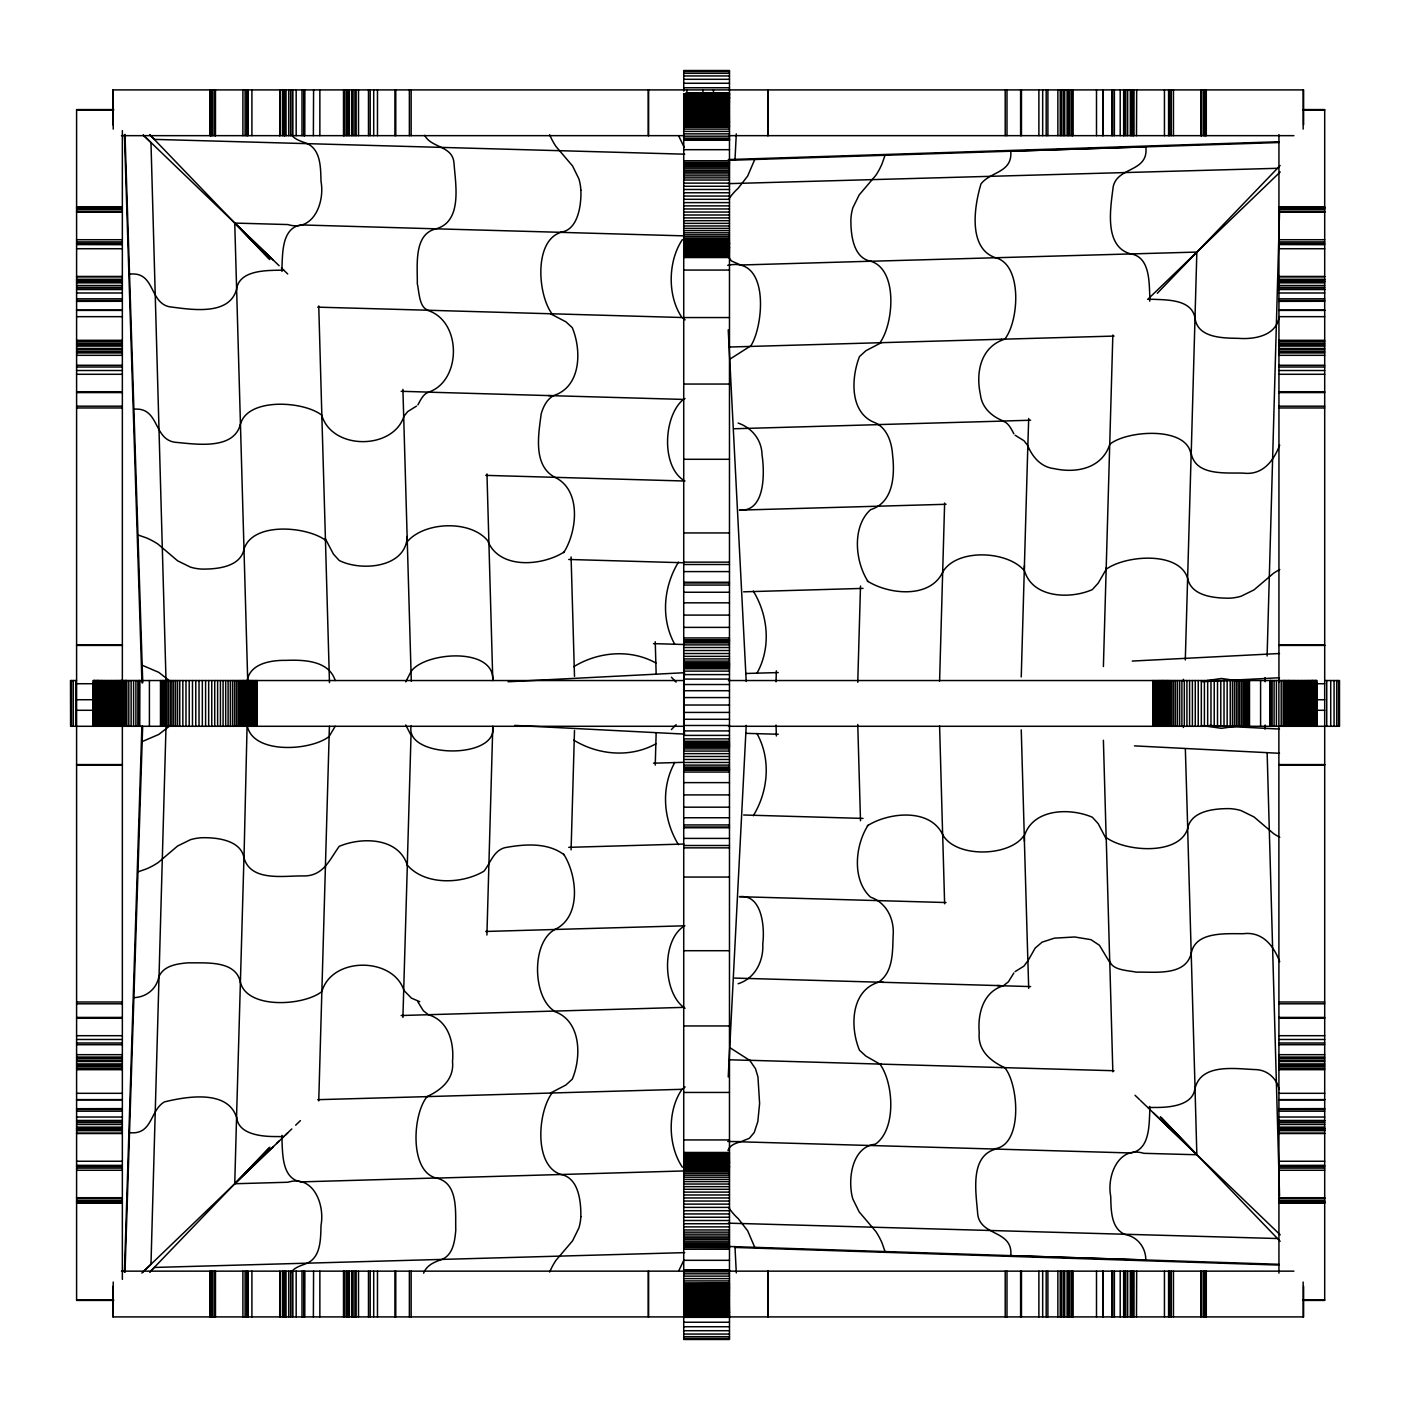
<?xml version="1.0" encoding="UTF-8"?>
<svg xmlns="http://www.w3.org/2000/svg" width="1410" height="1410" viewBox="0 0 1410 1410"><rect width="100%" height="100%" fill="white"/><g stroke="black" fill="none" stroke-linecap="round" stroke-linejoin="round"><path stroke-width="1.5" d="M410.927 671.759C423.811 652.037 494.892 646.291 492.795 680.589L486.961 473.954M247.755 682.14L234.747 223.08L287.887 224.56C313.355 232.368 324.935 202.37 321.022 181.485C320.581 168.372 321.163 149.795 306.904 143.503C301.37 141.247 294.972 139.801 291.288 134.637M335.21 680.572C328.882 660.356 303.414 659.704 285.913 660.374C270.755 660.109 249.165 663.581 247.102 681.647M318.748 1100.893L329.094 737.307M335.21 726.256L329.059 736.549L329.429 726.273M411.297 725.604C403.225 758.227 498.594 760.272 492.795 726.238L486.908 935.024M1112.842 335.016L1103.395 666.542M1183.395 727.472L1183.448 725.674M1196.843 252.161L1191.203 453.985M1279.557 210.865L1267.096 656.002M166.045 725.375L150.976 1264.277L143.168 1271.802M402.907 1017.438L407.331 865.299C398.625 837.346 361.824 836.8 339.228 846.335C329.129 860.312 323.225 876.808 302.145 875.927C283.11 875.786 250.504 881.726 243.948 857.668L236.616 1114.834C236.052 1134.715 262.26 1136.724 276.889 1136.548A82.45 69.936 0 0 0 283.886 1136.531M244 857.844L247.102 725.181M571.085 849.86L574.504 730.451M655.245 765.066L656.161 732.654M776.046 681.77L776.346 670.843M857.756 682.334L860.505 586.049M939.589 681.118L944.63 503.053M1021.245 676.923L1024.418 565.621M1027.714 449.473L1028.701 418.47M1027.731 449.261L1024.294 569.869C1031.486 597.981 1069.908 599.585 1092.362 589.574L1098.178 583.176L1106.145 569.411M1185.299 659.968L1191.062 457.14C1191.08 425.644 1127.013 429.909 1109.793 444.309C1102.197 468.102 1076.852 473.601 1054.398 468.666C1041.267 467.274 1032.613 457.334 1027.855 445.842M1265.017 729.182L1265.14 725.04M236.563 1117.548L234.747 1183.748L287.887 1182.25C313.355 1174.459 324.935 1204.457 321.022 1225.343C320.581 1238.438 321.163 1257.033 306.904 1263.325C301.37 1265.581 294.972 1267.008 291.288 1272.172M141.881 726.203L124.432 1272.225M124.996 1272.366L142.674 726.185M325.357 868.102L325.446 866.551M1106.127 569.235L1106.233 567.807M1195.063 318.431C1192.243 300.013 1169.084 299.942 1154.702 299.361A82.45 69.936 0 0 0 1148.533 299.343M580.85 1216.671C581.026 1201.567 578.858 1177.755 560.739 1174.424C533.632 1165.471 537.739 1111.996 552.086 1092.979L681.277 1089.331M684.062 681.118L684.502 672.323M734.962 160.282L736.302 133.897M728.23 1076.958L746.225 725.339M1195.028 1088.555L1196.843 1154.649L1147.705 1107.449A82.45 69.936 0 0 0 1154.702 1107.449C1169.331 1107.643 1195.539 1105.634 1194.975 1085.753L1187.661 828.692C1178.954 855.747 1125.268 851.799 1106.145 837.452L1103.395 740.285M403.736 989.908C392.614 956.879 331.879 956.491 321.885 991.547C303.837 1005.894 247.684 1009.489 240.423 982.541M240.317 424.604C233.355 450.301 195.955 444.132 175.122 442.264C153.003 439.321 159.63 406.767 133.862 409.217M1191.274 953.213C1195.345 931.34 1225.801 933.825 1243.197 933.702C1262.726 931.252 1273.776 946.039 1279.698 961.708M750.472 346.419C763.691 326.944 770.336 255.897 727.736 265.344M682.017 1089.366L685.119 1086.969M407.208 865.017C424.904 885.568 462.127 884.246 483.912 871.204C490.592 863.061 493.253 851.023 504.621 847.727C524.062 844.096 547.679 842.122 564.247 854.901M1001.505 1067.564L879.928 1064.092C893.711 1083.021 896.584 1129.463 875.363 1144.18C855.341 1146.365 849.507 1170.212 850.9 1187.749A41.489 35.197 -90 0 0 852.856 1199.029L859.183 1211.913L875.804 1231.441A68.367 57.986 -90 0 1 882.096 1243.109L885.039 1251.551M402.907 389.371L411.015 671.512L405.745 681.841M939.589 725.709L942.638 834.544C955.557 858.496 1010.653 856.875 1024.259 835.055L1021.245 729.886M329.147 736.496C311.011 750.737 254.999 754.403 247.631 727.348M236.527 1117.39C227.733 1089.384 186.613 1096.522 164.424 1101.897C149.742 1110.41 152.774 1135.226 129.526 1132.653M405.745 724.969L411.015 735.315L407.279 865.229M1024.312 570.68C1007.709 550.675 956.597 548.067 942.656 572.16M1195.063 318.589C1198.042 338.083 1223.105 338.083 1238.509 338.347C1254.354 339.546 1275.927 335.844 1279.082 317.32M1279.786 569.534A68.367 57.986 0 0 0 1273.53 573.271L1254.001 589.891L1241.135 596.218A41.489 35.197 0 0 1 1229.837 598.175C1214.856 598.281 1191.291 596.289 1187.678 578.435C1179.254 550.816 1125.621 555.223 1106.268 569.164M317.691 1099.677L426.983 1096.628C441.242 1090.018 454.32 1079.302 452.522 1061.483C454.214 1042.554 448.468 1020.629 428.376 1014.724L401.145 1015.517M407.173 536.523C406.274 567.807 361.436 571.649 339.228 560.493L333.412 554.095L325.357 538.726M1024.312 836.148C1032.719 808.6 1069.82 807.489 1092.362 817.254L1098.178 823.634L1106.233 839.003M236.563 289.262C238.977 271.513 262.524 270.508 276.889 270.262A82.45 69.936 0 0 1 283.886 270.279M1187.59 828.763C1190.904 810.662 1214.75 808.459 1229.837 808.635A41.489 35.197 0 0 1 1241.135 810.609L1254.001 816.936L1273.53 833.557A68.367 57.986 0 0 0 1279.786 837.276M885.039 155.259L882.096 163.701A68.367 57.986 90 0 1 875.804 175.386L859.183 194.915L852.856 207.781A41.489 35.197 -90 0 0 850.9 219.079C850.688 234.06 852.962 258.101 870.939 261.255L1196.914 252.073M674.791 762.493C660.567 787.978 663.44 820.162 678.457 844.678M756.958 673.257C771.182 647.754 768.309 615.588 753.292 591.072M754.755 159.489L747.635 176.074L738.188 188.235A64.56 54.761 90 0 0 729.093 198.616M682.017 317.585C667.141 295.994 667.952 260.973 682.387 239.594M1030.604 986.595L1003.374 985.784C983.299 991.688 977.535 1013.631 979.227 1032.543C977.482 1050.38 990.419 1061.043 1004.766 1067.687C1019.166 1084.907 1023.431 1148.974 991.935 1148.956L740.655 1141.818L749.362 1138.293L754.244 1132.477L757.822 1121.567L759.602 1103.572L757.963 1076.94L755.513 1068.78L749.732 1060.302L881.268 1064.127M678.88 1270.533L684.114 1259.676M407.331 541.599C424.569 521.541 470.552 519.761 487.701 540.735C499.105 569.834 542.409 566.062 564.247 551.909M236.527 289.508C228.949 316.316 190.561 309.425 169.218 306.745C149.037 302.251 155.153 271.055 129.526 274.175M1195.063 1088.238C1201.479 1062.682 1236.341 1069.009 1256.151 1069.608C1267.608 1070.155 1276.826 1078.527 1279.082 1089.507M417.906 404.864C420.673 399.805 424.692 390.64 431.936 392.262L683.268 399.418L685.031 398.536M1013.843 973.023L1008.397 981.818L1003.374 985.784M942.638 572.266C929.877 599.021 888.459 594.509 867.344 581.008M325.463 540.136L321.921 418.488M403.736 416.902C392.456 450.072 331.932 450.248 321.727 415.157C303.714 400.969 247.49 397.32 240.44 424.357M678.457 562.149C663.44 586.666 660.567 618.831 674.791 644.335M753.292 815.738C768.309 791.221 771.182 759.056 756.958 733.57M423.635 1273.177C426.56 1265.193 434.439 1261.968 441.859 1259.483C453.262 1254.688 454.831 1240.818 455.783 1230.014C455.183 1212.494 458.92 1182.602 436.043 1178.002L301.264 1181.88M1187.714 828.34L1185.352 749.01M868.066 581.572C855.13 561.603 851.711 526.864 870.552 509.68C893.658 502.453 894.909 474.976 892.548 454.69C891.719 441.912 886.802 427.212 873.953 422.277C849.349 411.967 851.305 377.281 859.501 356.554L865.881 350.738L881.268 342.683M550.482 1093.067L565.868 1085.013L572.249 1079.196C581.784 1056.601 581.22 1019.8 553.284 1011.093L428.675 1014.689M403.701 416.602L407.684 411.597L416.461 406.133M1027.855 960.827L1023.907 966.15L1015.13 971.596M1279.698 445.119C1273.671 460.753 1262.778 475.575 1243.197 473.108C1225.784 472.597 1195.839 476.051 1191.274 453.685M563.683 552.649C577.201 531.535 581.696 490.116 554.958 477.338C532.751 465.547 538.497 434.456 541.193 413.853C543.238 406.697 546.868 399.382 553.548 395.593C581.308 386.781 581.713 350.103 572.249 327.631L565.868 321.797L550.482 313.76M868.066 825.255C855.13 845.207 851.711 879.946 870.552 897.148C886.59 902.753 894.522 919.073 893.129 935.746C892.512 951.68 893.411 972.424 878.271 982.294C850.424 991.018 850.054 1027.784 859.501 1050.256L865.881 1056.09L879.769 1064.021M727.983 1150.507C731.208 1139.738 755.302 1142.03 727.736 1141.466M301.264 224.93L436.043 228.825C462.691 221.476 455.536 184.463 454.02 163.507C453.033 145.406 431.213 148.226 424.674 135.307M1130.485 1152.957L995.707 1149.08C969.075 1156.394 976.213 1193.442 977.729 1214.38C980.62 1236.623 1013.226 1229.802 1010.776 1255.64L1145.819 1259.976C1145.836 1247.357 1137.359 1236.711 1124.986 1234.49C1110.639 1228.233 1111.133 1209.586 1110.727 1196.403C1106.639 1175.464 1118.659 1145.59 1143.862 1153.327L1196.914 1154.755L1160.36 1116.702M1191.168 953.46C1185.457 976.601 1154.438 971.596 1136.231 972.177C1128.476 970.291 1109.864 970.556 1109.652 959.135L1106.216 837.54M170.91 725.022L158.748 734.469L142.163 741.589M269.874 1147.229L234.835 1183.677L279.127 1141.095M150.077 1271.802L268.975 1148.145M671.407 729.587L676.113 724.687M149.795 1272.137L154.289 1267.449L684.678 1252.626M1157.31 293.28L1280.139 165.534M730.556 358.722L749.82 346.437M436.201 228.825L558.607 232.262C577.871 232.386 581.537 205.067 580.85 190.156M1147.705 299.378L1280.209 171.985M141.864 1273.071L273.452 1146.542M276.624 1143.51L287.728 1132.829M295.659 1125.215L300.4 1120.633M285.472 1135.015L291.8 1128.934M560.827 232.386C533.685 240.916 537.739 294.884 552.033 313.831M435.972 228.878C413.394 234.095 417.589 265.626 417.307 283.745C419.228 291.253 418.946 310.535 430.35 310.323L681.277 317.497M684.573 480.863C660.744 466.904 663.405 415.474 683.568 399.294M867.344 825.819C888.459 812.301 929.877 807.807 942.638 834.544M734.487 978.082L999.902 985.625M573.747 666.701C598.263 651.684 630.446 648.794 655.932 663.017M738.135 983.757C755.02 978.434 763.744 961.144 762.775 943.784C764.784 928.027 762.457 893.975 739.404 896.689L946.022 902.541M684.89 925.788L554.958 929.472C531.041 942.233 532.61 997.734 554.447 1011.093L684.15 1007.357M554.958 929.472C581.696 916.712 577.201 875.293 563.683 854.178M684.044 926.211C661.026 940.54 662.753 993.715 685.031 1008.291M878.377 982.153L883.453 982.312M655.932 743.793C630.446 758.016 598.263 755.143 573.747 740.127M137.933 871.874L146.393 868.93A68.367 57.986 0 0 0 158.061 862.638L177.59 846.018L190.456 839.69A41.489 35.197 0 0 1 201.753 837.734C216.735 837.346 240.546 840.06 243.912 857.456M1238.632 725.886L1221.483 728.336L1202.36 725.551M300.947 224.965C282.635 227.874 282.67 250.962 282.035 265.274A82.45 69.936 90 0 0 282.018 271.443M1130.802 1152.922C1149.115 1150.014 1149.08 1126.925 1149.714 1112.613A82.45 69.936 -90 0 0 1149.732 1106.445M133.862 997.61C146.27 997.258 156.475 989.027 158.837 976.901C163.613 965.392 177.537 963.717 188.394 962.801C205.93 963.189 235.858 959.998 240.423 982.382M1202.36 681.259L1221.483 678.474L1238.632 680.924M551.839 1093.014L427.071 1096.61M870.886 261.273C898.311 269.892 893.57 323.983 879.963 342.718M879.188 424.621L734.487 428.746M682.035 1089.278C667.106 1110.692 667.97 1145.907 682.387 1167.216M508.129 681.753L683.938 672.746M1132.248 661.061L1279.487 653.517M1202.571 681.7L1279.487 677.752M995.777 257.801C1022.497 264.78 1019.13 321.18 1004.713 339.211C980.866 346.701 975.526 372.152 980.408 394.518C981.818 407.631 991.812 416.514 1003.374 421.026L1030.604 420.215M435.901 1177.949C409.429 1171.128 412.46 1114.253 427.124 1096.592M1001.4 339.246L1114.059 336.074M728.353 159.559L1278.782 141.758M728.353 160.352L1278.993 142.533M728.177 183.653L1277.46 168.301M727.983 256.303L731.455 260.938L740.602 265.01L870.622 261.238M729.217 347.036L1001.505 339.246M878.395 424.586L999.813 421.185C1007.04 419.792 1011.129 428.605 1013.843 433.786M946.022 504.286L739.404 510.12C765.771 512.2 764.59 472.015 762.034 454.813C761.7 439.585 751.759 427.794 738.135 423.07M743.616 591.83L863.026 588.393M745.82 673.486L778.232 672.57M653.517 763.18L683.779 762.334M568.723 847.339L683.797 844.044M485.727 931.464L554.817 929.49M683.727 1170.952L436.289 1178.108M683.727 71.505L729.481 71.505M683.727 73.32L729.481 73.32M683.727 75.946L729.481 75.946M683.727 79.295L729.481 79.295M683.727 83.261L729.481 83.261M683.727 87.755L729.481 87.755M685.912 93.095L729.481 93.095M685.912 93.36L729.481 93.36M685.912 93.871L729.481 93.871M683.727 94.329L729.481 94.329M683.727 94.47L729.481 94.488M683.727 94.717L729.481 94.928M683.727 95.228L729.481 95.228M683.727 95.915L729.481 95.915M683.727 96.814L729.481 96.814M729.481 97.325L683.727 97.325L729.481 97.572M683.727 97.66L729.481 97.907M683.727 97.977L729.481 97.942M683.727 98.224L729.481 98.224M683.727 98.753L729.481 98.753M683.727 99.511L729.481 99.511M683.727 100.357L729.481 100.357M683.727 101.203L729.481 101.203M683.727 101.767L729.481 101.767M683.727 102.507L729.481 102.507M683.727 103.494L729.481 103.494M683.727 104.622L729.481 104.622M683.727 105.926L729.481 105.926M683.727 107.371L729.481 107.371M683.727 108.764L729.481 108.764M113.646 109.575L76.598 109.575L76.598 1300.425L113.646 1300.425M1302.91 109.575L1324.695 109.575L1324.695 1300.425L1302.91 1300.425M76.598 110.033L113.646 110.033M683.727 110.244L729.481 110.244M1302.91 110.033L1324.695 110.033M683.727 111.707L729.481 111.707M683.727 113.117L729.481 113.117M683.727 114.545L729.481 114.545M683.727 115.726L729.481 115.726M683.727 116.854L729.481 116.854M683.727 117.858L729.481 117.858M683.727 118.793L729.481 118.793M683.727 119.797L729.481 119.797M683.727 120.678L729.481 120.678M683.727 121.401L729.481 121.401M683.727 121.965L729.481 121.965M683.727 122.229L729.481 122.176M683.727 122.899L729.481 122.899M683.727 123.921L729.481 123.921M683.727 124.873L729.481 124.873M683.727 125.596L729.481 125.596M683.727 126.16L729.481 126.336M683.727 126.53L729.481 126.424M683.727 127.129L729.481 127.129M683.727 129.085L729.481 129.085M683.727 131.412L729.481 131.412M683.727 133.862L729.481 133.862M121.489 135.66L684.22 135.66M729.481 135.66L1293.922 135.66M683.727 136.188L729.481 136.188M683.727 138.145L729.481 138.145M683.727 139.008L729.481 139.008M683.727 139.343L729.481 139.484M683.727 139.696L729.481 139.696M683.727 140.013L729.481 140.225M683.727 140.26L729.481 140.26M683.727 149.689L729.481 149.689M683.727 160.775L729.481 160.775M683.727 162.485L729.481 162.467M683.727 162.82L729.481 162.82M683.727 162.943L729.481 162.943M683.727 163.666L729.481 163.666M683.727 164.635L729.481 164.635M683.727 165.816L729.481 165.816M683.727 167.173L729.481 167.173M683.727 168.812L729.481 168.812M683.727 170.628L729.481 170.628M683.727 172.214L729.481 172.214M683.727 173.941L729.481 173.941M683.727 175.862L729.481 175.862M683.727 177.854L729.481 177.854M683.727 180.039L729.481 180.039M683.727 183.124L729.481 183.124M683.727 186.261L729.481 186.261M683.727 189.486L729.481 189.486M683.727 192.765L729.481 192.765M683.727 196.06L729.481 196.06M683.727 199.303L729.481 199.303M683.727 202.617L729.481 202.617M683.727 205.878L729.481 205.878M76.598 206.9L122.353 206.9M1278.94 206.9L1324.695 206.9M76.598 207.376L122.353 207.376M1278.94 207.252L1324.695 207.376M76.598 208.01L122.353 208.01M1278.94 208.01L1324.695 208.01M76.598 208.698L122.353 208.698M683.727 208.962L729.481 208.962M1278.94 208.698L1324.695 208.698M76.598 209.79L122.353 209.79M1278.94 209.79L1324.695 209.79M76.598 211.712L122.353 211.712M1278.94 211.712L1324.695 211.712M76.598 211.976L122.353 211.976M683.727 212.046L729.481 212.046M1278.94 211.976L1324.695 211.976M76.598 212.258L122.353 212.258M1278.94 212.258L1324.695 212.258M683.727 215.007L729.481 215.007M683.727 217.898L729.481 217.898M683.727 220.7L729.481 220.7M683.727 223.362L729.481 223.362M683.727 225.97L729.481 225.97M683.727 228.385L729.481 228.385M683.727 230.623L729.481 230.623M683.727 232.809L729.481 232.809M683.727 234.8L729.481 234.8M683.727 236.616L729.481 236.616M683.727 238.308L729.481 238.308M76.598 239.718L122.353 239.718M683.727 239.735L729.481 239.735M1278.94 239.718L1324.695 239.718M683.727 240.916L729.481 240.916M76.598 241.903L122.353 241.903M683.727 241.991L729.481 241.991M1278.94 241.903L1324.695 241.903M683.727 242.802L729.481 242.802M683.727 243.243L729.481 243.243M76.598 243.472L122.353 243.472M683.727 243.542L729.481 243.419M1278.94 243.472L1324.695 243.472M729.481 243.754L683.727 243.771L729.481 243.965M76.598 244.582L122.353 244.67M1278.94 244.582L1324.695 244.67M683.727 244.846L729.481 244.846M683.727 245.816L729.481 245.816M683.727 246.644L729.481 246.644M683.727 247.385L729.481 247.385M683.727 247.719L729.481 247.719M683.727 247.913L729.481 247.913M683.727 248.195L729.481 248.195M76.598 248.724L122.353 248.724M1278.94 248.724L1324.695 248.724M683.727 249.182L729.481 249.182M683.727 250.063L729.481 250.063M683.727 250.962L729.481 250.962M683.727 251.791L729.481 251.791M683.727 252.619L729.481 252.619M683.727 254.117L729.481 254.117M683.727 255.421L729.481 255.421M683.727 256.602L729.481 256.602M683.727 257.536L729.481 257.536M683.727 270.068L729.481 270.068M76.598 276.519L122.353 276.519M1278.94 276.519L1324.695 276.519M76.598 276.677L122.353 276.677M1278.94 276.677L1324.695 276.677M76.598 279.303L122.353 279.303M1278.94 279.303L1324.695 279.303M76.598 279.797L122.353 279.797M1278.94 279.797L1324.695 279.797M76.598 281.154L122.353 280.96M1278.94 281.154L1324.695 280.96M76.598 281.542L122.353 281.542M1278.94 281.542L1324.695 281.542M76.598 282.846L122.353 282.846M1278.94 282.846L1324.695 282.846M76.598 285.507L122.353 285.507M1278.94 285.507L1324.695 285.507M76.598 287.429L122.353 287.429M1278.94 287.429L1324.695 287.429M76.598 289.209L122.353 289.209M1278.94 289.209L1324.695 289.209M76.598 289.543L122.353 289.543M1278.94 289.543L1324.695 289.543M76.598 292.98L122.353 292.98M1278.94 292.98L1324.695 292.98M76.598 298.814L122.353 298.814M1278.94 298.814L1324.695 298.814M76.598 300.541L122.353 300.541M1278.94 300.541L1324.695 300.541M76.598 301.37L122.353 301.282M1278.94 301.37L1324.695 301.282M76.598 310.182L122.353 310.182M1278.94 310.182L1324.695 310.182M76.598 310.394L122.353 310.394M1278.94 310.394L1324.695 310.394M76.598 316.668L122.353 316.668M1278.94 316.668L1324.695 316.668M683.727 317.55L729.481 317.55M76.598 340.303L122.353 340.303M1278.94 340.303L1324.695 340.303M76.598 341.555L122.353 341.555M1278.94 341.555L1324.695 341.555M76.598 343.317L122.353 343.317M1278.94 343.317L1324.695 343.317M76.598 344.833L122.353 344.833M1278.94 344.833L1324.695 344.833M76.598 346.084L122.353 346.084M1278.94 346.084L1324.695 346.084M76.598 348.464L122.353 348.464M1278.94 348.464L1324.695 348.464M76.598 349.874L122.353 349.874M1278.94 349.874L1324.695 349.874M76.598 351.724L122.353 351.724M1278.94 351.724L1324.695 351.724M76.598 352.941L122.353 352.941M1278.94 352.941L1324.695 352.941M76.598 355.32L122.353 355.32M1278.94 355.32L1324.695 355.32M76.598 365.278L122.353 365.278M1278.94 365.278L1324.695 365.278M76.598 367.005L122.353 367.005M1278.94 367.005L1324.695 367.005M76.598 370.513L122.353 370.513M1278.94 370.513L1324.695 370.513M76.598 374.285L122.353 374.285M1278.94 374.285L1324.695 374.285M683.727 384.049L729.481 384.049M76.598 391.733L122.353 391.733M1278.94 391.733L1324.695 391.733M76.598 392.579L122.353 392.579M1278.94 392.579L1324.695 392.579M76.598 406.186L122.353 406.186M1278.94 406.186L1324.695 406.186M76.598 407.966L122.353 407.966M1278.94 407.966L1324.695 407.966M683.727 459.29L729.481 459.29M683.727 532.945L729.481 532.945M683.727 562.149L729.481 562.149M683.727 564.493L729.481 564.493M683.727 571.596L729.481 571.596M683.727 582.242L729.481 582.242M683.727 582.982L729.481 582.982M683.727 585.062L729.481 585.062M683.727 592.253L729.481 592.253M683.727 602.828L729.481 602.828M683.727 615.095L729.481 615.095M683.727 627.379L729.481 627.379M683.727 637.954L729.481 637.954M683.727 639.77L729.481 639.752M683.727 640.087L729.481 640.087M683.727 640.634L729.481 640.634M683.727 641.532L729.481 641.532M683.727 642.925L729.481 642.925M76.598 645.075L122.353 645.075M683.727 644.881L729.481 644.881M1278.94 645.075L1324.695 645.075M76.598 645.41L122.353 645.41M1278.94 645.41L1324.695 645.41M683.727 647.525L729.481 647.525M683.727 650.521L729.481 650.521M683.727 653.517L729.481 653.517M683.727 656.355L729.481 656.355M683.727 658.928L729.481 658.928M683.727 661.096L729.481 661.096M683.727 662.7L729.481 662.7M683.727 663.616L729.481 663.616M683.727 663.969L729.481 663.793M683.727 664.304L729.481 664.304M683.727 664.797L729.481 664.797M683.727 665.414L729.481 665.414M683.727 666.102L729.481 666.102M683.727 666.86L729.481 666.86M683.727 667.653L729.481 667.653M683.727 668.781L729.481 668.781M683.727 671.107L729.481 671.107M683.727 674.597L729.481 674.597M683.727 679.091L729.481 679.091M76.51 680.537L70.5 680.537L70.588 726.291L683.762 726.291L683.762 680.537L93.078 680.537L93.078 726.291M728.441 680.537L1316.922 680.537L1316.922 726.291M1325.382 680.537L1339.5 680.537L1339.5 726.291L1325.382 726.291M76.598 683.727L94.029 683.727M1315.988 683.727L1324.695 683.727M683.727 684.52L729.481 684.52M683.727 690.724L729.481 690.724M683.727 697.58L729.481 697.58M76.598 699.73L94.029 699.73M1315.988 699.73L1324.695 699.73M683.727 705.018L729.481 705.018M76.598 710.288L94.029 710.288M1315.988 710.288L1324.695 710.288M683.727 712.42L729.481 712.42M683.727 719.276L729.481 719.276M683.727 725.48L729.481 725.48M728.441 726.291L1324.695 726.291M683.727 730.909L729.481 730.909M683.727 735.403L729.481 735.403M683.727 738.893L729.481 738.893M683.727 741.219L729.481 741.219M683.727 742.347L729.481 742.347M683.727 743.14L729.481 743.14M683.727 743.898L729.481 743.898M683.727 744.586L729.481 744.586M683.727 745.203L729.481 745.203M683.727 745.696L729.481 745.696M683.727 746.031L729.481 746.207M683.727 746.384L729.481 746.384M683.727 747.3L729.481 747.3M683.727 748.904L729.481 748.904M683.727 751.072L729.481 751.072M683.727 753.645L729.481 753.645M683.727 756.483L729.481 756.483M683.727 759.479L729.481 759.479M683.727 762.475L729.481 762.475M76.598 764.572L122.353 764.572M1278.94 764.572L1324.695 764.572M76.598 764.925L122.353 764.925M1278.94 764.925L1324.695 764.925M683.727 765.119L729.481 765.119M683.727 767.075L729.481 767.075M683.727 768.468L729.481 768.468M683.727 769.366L729.481 769.366M683.727 769.913L729.481 769.913M683.727 770.177L729.481 770.23M683.727 772.046L729.481 772.046M683.727 782.62L729.481 782.62M683.727 794.905L729.481 794.905M683.727 807.172L729.481 807.172M683.727 817.747L729.481 817.747M683.727 824.938L729.481 824.938M683.727 827.018L729.481 827.018M683.727 827.758L729.481 827.758M683.727 838.404L729.481 838.404M683.727 845.507L729.481 845.507M683.727 847.851L729.481 847.851M683.727 877.055L729.481 877.055M683.727 950.71L729.481 950.71M76.598 1002.016L122.353 1002.016M1278.94 1002.016L1324.695 1002.016M76.598 1003.797L122.353 1003.797M1278.94 1003.797L1324.695 1003.797M76.598 1017.421L122.353 1017.421M1278.94 1017.421L1324.695 1017.421M76.598 1018.267L122.353 1018.267M1278.94 1018.267L1324.695 1018.267M683.727 1025.951L729.481 1025.951M76.598 1035.698L122.353 1035.698M1278.94 1035.698L1324.695 1035.698M76.598 1039.487L122.353 1039.487M1278.94 1039.487L1324.695 1039.487M76.598 1042.995L122.353 1042.995M1278.94 1042.995L1324.695 1042.995M76.598 1044.704L122.353 1044.704M1278.94 1044.704L1324.695 1044.704M76.598 1054.68L122.353 1054.68M1278.94 1054.68L1324.695 1054.68M76.598 1057.042L122.353 1057.042M1278.94 1057.042L1324.695 1057.042M76.598 1058.258L122.353 1058.258M1278.94 1058.258L1324.695 1058.258M76.598 1060.109L122.353 1060.109M1278.94 1060.109L1324.695 1060.109M76.598 1061.518L122.353 1061.518M1278.94 1061.518L1324.695 1061.518M76.598 1063.915L122.353 1063.915M1278.94 1063.915L1324.695 1063.915M76.598 1065.167L122.353 1065.167M1278.94 1065.167L1324.695 1065.167M76.598 1066.665L122.353 1066.665M1278.94 1066.665L1324.695 1066.665M76.598 1068.428L122.353 1068.428M1278.94 1068.428L1324.695 1068.428M76.598 1069.679L122.353 1069.679M1278.94 1069.679L1324.695 1069.679M683.727 1092.45L729.481 1092.45M76.598 1093.314L122.353 1093.314M1278.94 1093.314L1324.695 1093.314M76.598 1099.606L122.353 1099.606M1278.94 1099.606L1324.695 1099.606M76.598 1099.8L122.353 1099.8M1278.94 1099.8L1324.695 1099.8M76.598 1108.701L122.353 1108.612M1278.94 1108.701L1324.695 1108.612M76.598 1109.441L122.353 1109.441M1278.94 1109.441L1324.695 1109.441M76.598 1111.186L122.353 1111.186M1278.94 1111.186L1324.695 1111.186M76.598 1117.02L122.353 1117.02M1278.94 1117.02L1324.695 1117.02M76.598 1120.457L122.353 1120.457M1278.94 1120.457L1324.695 1120.457M76.598 1120.791L122.353 1120.791M1278.94 1120.791L1324.695 1120.791M76.598 1122.571L122.353 1122.571M1278.94 1122.571L1324.695 1122.571M76.598 1124.475L122.353 1124.475M1278.94 1124.475L1324.695 1124.475M76.598 1127.136L122.353 1127.136M1278.94 1127.136L1324.695 1127.136M76.598 1128.458L122.353 1128.458M1278.94 1128.458L1324.695 1128.458M76.598 1128.846L122.353 1128.846M1278.94 1128.846L1324.695 1128.846M76.598 1129.04L122.353 1129.04M1278.94 1129.04L1324.695 1129.04M76.598 1130.186L122.353 1130.186M1278.94 1130.186L1324.695 1130.186M76.598 1130.697L122.353 1130.697M1278.94 1130.697L1324.695 1130.697M76.598 1133.305L122.353 1133.305M1278.94 1133.305L1324.695 1133.305M76.598 1133.481L122.353 1133.481M1278.94 1133.481L1324.695 1133.481M683.727 1139.932L729.481 1139.932M683.727 1152.464L729.481 1152.464M683.727 1153.398L729.481 1153.398M683.727 1154.579L729.481 1154.579M683.727 1155.883L729.481 1155.883M683.727 1157.381L729.481 1157.381M683.727 1158.209L729.481 1158.209M683.727 1159.038L729.481 1159.038M683.727 1159.937L729.481 1159.937M683.727 1160.818L729.481 1160.818M76.598 1161.258L122.353 1161.258M1278.94 1161.258L1324.695 1161.258M683.727 1161.805L729.481 1161.805M683.727 1162.087L729.481 1162.087M683.727 1162.281L729.481 1162.281M683.727 1162.615L729.481 1162.615M683.727 1163.356L729.481 1163.356M683.727 1164.184L729.481 1164.184M76.598 1165.33L122.353 1165.4M683.727 1165.154L729.481 1165.154M1278.94 1165.4L1324.695 1165.33M683.727 1166.229L729.481 1166.246M76.598 1166.528L122.353 1166.528M683.727 1166.581L729.481 1166.458M1278.94 1166.528L1324.695 1166.528M683.727 1166.757L729.481 1166.757M683.727 1167.198L729.481 1167.198M683.727 1168.009L729.481 1168.009M76.598 1168.097L122.353 1168.097M1278.94 1168.097L1324.695 1168.097M683.727 1169.084L729.481 1169.084M76.598 1170.265L122.353 1170.265M683.727 1170.265L729.481 1170.265M1278.94 1170.265L1324.695 1170.265M683.727 1171.692L729.481 1171.692M683.727 1173.384L729.481 1173.384M683.727 1175.2L729.481 1175.2M683.727 1177.191L729.481 1177.191M683.727 1179.377L729.481 1179.377M683.727 1181.615L729.481 1181.615M683.727 1184.03L729.481 1184.03M683.727 1186.638L729.481 1186.638M683.727 1189.3L729.481 1189.3M683.727 1192.102L729.481 1192.102M683.727 1194.993L729.481 1194.993M76.598 1197.724L122.353 1197.724M1278.94 1197.724L1324.695 1197.724M76.598 1198.024L122.353 1198.024M683.727 1197.954L729.481 1197.954M1278.94 1198.024L1324.695 1198.024M76.598 1198.271L122.353 1198.271M1278.94 1198.271L1324.695 1198.271M76.598 1200.192L122.353 1200.192M1278.94 1200.192L1324.695 1200.192M683.727 1201.038L729.481 1201.038M76.598 1201.302L122.353 1201.302M1278.94 1201.302L1324.695 1201.302M76.598 1201.972L122.353 1201.972M1278.94 1201.972L1324.695 1201.972M76.598 1203.1L122.353 1203.1M1278.94 1203.1L1324.695 1203.1M683.727 1204.122L729.481 1204.122M683.727 1207.383L729.481 1207.383M683.727 1210.696L729.481 1210.696M683.727 1213.939L729.481 1213.939M683.727 1217.235L729.481 1217.235M683.727 1220.514L729.481 1220.514M683.727 1223.739L729.481 1223.739M683.727 1226.876L729.481 1226.876M683.727 1229.961L729.481 1229.961M683.727 1232.146L729.481 1232.146M683.727 1234.138L729.481 1234.138M683.727 1236.059L729.481 1236.059M683.727 1237.786L729.481 1237.786M683.727 1239.372L729.481 1239.372M683.727 1241.188L729.481 1241.188M683.727 1242.827L729.481 1242.827M683.727 1244.184L729.481 1244.184M683.727 1245.365L729.481 1245.365M683.727 1246.334L729.481 1246.334M683.727 1247.057L729.481 1247.057M683.727 1247.18L729.481 1247.18M683.727 1247.515L729.481 1247.639M683.727 1249.225L729.481 1249.225M683.727 1260.311L729.481 1260.311M683.727 1269.952L729.481 1269.987M683.727 1270.516L729.481 1270.304M683.727 1270.657L729.481 1270.657M121.489 1271.15L1293.922 1271.15M683.727 1271.855L729.481 1271.855M683.727 1273.812L729.481 1273.812M683.727 1276.138L729.481 1276.138M683.727 1278.588L729.481 1278.588M683.727 1280.914L729.481 1280.914M683.727 1282.871L729.481 1282.871M729.481 1283.47L683.727 1283.84M683.727 1284.404L729.481 1284.404M683.727 1285.127L729.481 1285.127M683.727 1286.079L729.481 1286.079M683.727 1287.101L729.481 1287.101M683.727 1287.823L729.481 1287.771M683.727 1288.035L729.481 1288.035M683.727 1288.599L729.481 1288.599M683.727 1289.322L729.481 1289.322M683.727 1290.203L729.481 1290.203M683.727 1291.207L729.481 1291.207M683.727 1292.142L729.481 1292.142M683.727 1293.146L729.481 1293.146M683.727 1294.274L729.481 1294.274M683.727 1295.455L729.481 1295.455M683.727 1296.883L729.481 1296.883M683.727 1298.293L729.481 1298.293M683.727 1299.756L729.481 1299.756M76.598 1299.949L113.646 1299.949M1302.91 1299.949L1324.695 1299.949M683.727 1301.236L729.481 1301.236M683.727 1302.629L729.481 1302.629M683.727 1304.074L729.481 1304.074M683.727 1305.378L729.481 1305.378M683.727 1306.506L729.481 1306.506M683.727 1307.493L729.481 1307.493M683.727 1308.233L729.481 1308.233M683.727 1308.797L729.481 1308.797M683.727 1309.643L729.481 1309.643M683.727 1310.489L729.481 1310.489M683.727 1311.247L729.481 1311.247M683.727 1311.776L729.481 1311.776M683.727 1312.058L729.481 1312.093M683.727 1312.34L729.481 1312.428M683.727 1312.675L729.481 1312.639M683.727 1313.186L729.481 1313.186M683.727 1314.085L729.481 1314.085M683.727 1314.772L729.481 1314.772M683.727 1315.072L729.481 1315.072M729.481 1315.283L683.727 1315.512L729.481 1315.671M685.912 1316.129L729.481 1316.129M683.727 1316.64L729.481 1316.64M683.727 1317.328L729.481 1317.328M683.727 1322.245L729.481 1322.245M683.727 1326.739L729.481 1326.739M683.727 1330.705L729.481 1330.705M683.727 1334.054L729.481 1334.054M683.727 1336.68L729.481 1336.68M683.727 1338.495L729.481 1338.495M1277.46 1238.526L728.177 1223.157M684.678 154.184L154.289 139.379L149.795 134.69M561.074 232.368L683.727 235.858M317.691 307.151L426.983 310.2C461.916 320.246 461.934 380.753 428.675 392.139M548.296 395.575L553.284 395.716M485.727 475.364L684.89 481.022M568.723 559.47L683.797 562.766M653.517 643.63L683.779 644.493M745.82 733.341L778.232 734.258M743.616 814.998L863.026 818.417M997.046 985.555L1003.215 985.766M729.217 1059.774L750.472 1060.39M1114.059 1070.736L1001.4 1067.564M401.145 391.293L428.376 392.103M728.371 1246.475L1278.993 1264.294M734.962 1247.462L1278.782 1265.07M1209.163 725.463L1279.487 729.058M1134.451 745.872L1279.487 753.292M514.721 725.41L683.938 734.081M995.548 257.748C967.806 248.442 974.204 206.389 980.99 183.934C990.648 171.227 1012.556 173.007 1010.776 151.187L1145.819 146.851C1148.921 172.461 1117.742 166.362 1113.23 186.543C1110.534 207.852 1103.73 246.274 1130.397 253.818M1130.802 253.888C1149.115 256.814 1149.08 279.885 1149.714 294.196A82.45 69.936 90 0 1 1149.696 301.211M300.947 1181.862C282.635 1178.936 282.67 1155.865 282.035 1141.536A82.45 69.936 -90 0 1 282.018 1135.367M137.933 534.954L146.393 537.88A68.367 57.986 0 0 1 158.061 544.172L177.59 560.792L190.456 567.137A41.489 35.197 0 0 0 201.753 569.094C216.823 569.252 240.282 567.12 243.983 549.301C252.425 521.7 306.023 526.177 325.322 540.083M419.757 1001.699L411.438 998.139L403.701 990.208M142.163 665.238L158.748 672.341L170.91 681.805M1015.13 435.232L1023.907 440.678L1027.89 445.683M428.376 1014.724L423.352 1010.741L417.906 1001.964M685.119 319.858L682.035 317.532M749.662 1060.355L730.556 1048.106M279.127 265.714L234.747 223.08L269.874 259.599M1135.05 1095.288L1139.791 1099.835M143.45 135.272L273.452 260.268M281.383 267.882L287.728 273.981M143.168 135.025L150.976 142.533L166.045 681.435M1140.69 1100.699L1147.035 1106.797M1153.38 1112.895L1280.209 1234.843M1161.241 1117.619L1280.139 1241.293M150.077 135.025L268.975 258.682M671.407 677.223L676.113 682.123M684.114 147.151L678.88 136.276M754.755 1247.321L747.635 1230.736L738.188 1218.592A64.56 54.761 -90 0 1 729.093 1208.194M1024.383 835.901L1024.418 841.206M728.23 329.852L746.225 681.471M734.962 1246.546L736.302 1272.913M684.062 725.692L684.502 734.487M411.05 671.654L411.297 681.224M321.938 418.594L318.748 305.917M124.996 134.444L142.745 682.828M141.952 682.828L124.432 134.602M1024.259 836.218L1027.855 960.968L1035.152 948.119L1042.043 942.18L1054.398 938.161L1074.649 936.98L1090.97 939.659L1099.465 945.317L1109.793 962.519L1112.842 1071.812M1027.89 961.127L1028.701 988.357M857.756 724.493L860.505 820.761M571.085 556.968L574.504 676.377M1279.557 1195.962L1267.149 752.993M1265.017 677.646L1265.14 681.788M942.673 834.667L944.63 903.775M776.046 725.057L776.346 735.967M655.245 641.761L656.161 674.174M325.446 540.33L329.482 682.599M1183.395 679.338L1183.448 681.136M1338.513 680.537L1338.513 726.291M1336.698 680.537L1336.698 726.291M1334.071 680.537L1334.071 726.291M1330.723 680.537L1330.723 726.291M1326.739 680.537L1326.739 726.291M1317.187 682.704L1317.187 726.291M1316.411 680.537L1316.411 726.291M1315.953 680.537L1315.953 726.291M1315.794 680.537L1315.812 726.291M1315.565 680.537L1315.354 726.291M1315.107 680.537L1315.054 726.291M1314.349 680.537L1314.349 726.291M1313.468 680.537L1313.468 726.291M1312.957 680.537L1312.957 726.291M1312.71 680.537L1312.921 726.291M1312.622 726.291L1312.375 680.537L1312.128 726.291M1312.058 680.537L1312.058 726.291M1311.529 680.537L1311.529 726.291M1310.771 680.537L1310.771 726.291M1309.925 680.537L1309.925 726.291M1309.079 680.537L1309.079 726.291M1308.515 680.537L1308.515 726.291M1307.775 680.537L1307.775 726.291M1306.788 680.537L1306.788 726.291M1305.66 680.537L1305.66 726.291M1304.356 680.537L1304.356 726.291M1303.615 124.767L1303.615 89.905L112.765 89.905L112.765 124.767M1303.615 1286.413L1303.615 1316.905L112.765 1316.905L112.765 1286.413M1303.157 89.905L1303.157 129.121M1303.157 1282.043L1303.157 1316.905M1302.91 680.537L1302.91 726.291M1301.518 680.537L1301.518 726.291M1300.038 680.537L1300.038 726.291M1298.575 680.537L1298.575 726.291M1297.165 680.537L1297.165 726.291M1295.737 680.537L1295.737 726.291M1294.556 680.537L1294.556 726.291M1293.428 680.537L1293.428 726.291M1292.424 680.537L1292.424 726.291M1291.489 680.537L1291.489 726.291M1290.485 680.537L1290.485 726.291M1289.604 680.537L1289.604 726.291M1288.881 680.537L1288.881 726.291M1288.476 680.537L1288.317 726.291M1288.106 680.537L1288.053 726.291M1287.383 680.537L1287.383 726.291M1286.361 680.537L1286.361 726.291M1285.409 680.537L1285.409 726.291M1284.686 680.537L1284.686 726.291M1284.122 680.537L1283.946 726.291M1283.858 680.537L1283.752 726.291M1283.153 680.537L1283.153 726.291M1281.196 680.537L1281.196 726.291M1278.94 134.602L1278.94 682.405M1278.94 1273.142L1278.87 680.537M1276.42 680.537L1276.42 726.291M1274.094 680.537L1274.094 726.291M1272.137 680.537L1272.137 726.291M1270.939 680.537L1270.798 726.291M1270.586 680.537L1270.586 726.291M1270.234 680.537L1270.269 726.291M1270.022 680.537L1270.058 726.291M1260.593 680.537L1260.593 726.291M1249.507 680.537L1249.507 726.291M1247.92 680.537L1247.815 726.291M1246.616 680.537L1246.616 726.291M1245.647 680.537L1245.647 726.291M1244.466 680.537L1244.466 726.291M1243.109 680.537L1243.109 726.291M1241.47 680.537L1241.47 726.291M1239.654 680.537L1239.654 726.291M1238.068 680.537L1238.068 726.291M1236.341 680.537L1236.341 726.291M1234.42 680.537L1234.42 726.291M1232.428 680.537L1232.428 726.291M1230.243 680.537L1230.243 726.291M1227.158 680.537L1227.158 726.291M1224.021 680.537L1224.021 726.291M1220.796 680.537L1220.796 726.291M1217.517 680.537L1217.517 726.291M1214.221 680.537L1214.221 726.291M1210.978 680.537L1210.978 726.291M1207.665 680.537L1207.665 726.291M1206.29 89.905L1206.29 135.66M1206.29 1271.15L1206.29 1316.905M1205.938 89.905L1205.814 135.66M1205.814 1271.15L1205.814 1316.905M1205.162 89.905L1205.162 135.66M1205.162 1271.15L1205.162 1316.905M1204.492 89.905L1204.492 135.66M1204.404 680.537L1204.404 726.291M1204.492 1271.15L1204.492 1316.905M1203.382 89.905L1203.382 135.66M1203.382 1271.15L1203.382 1316.905M1201.479 89.905L1201.479 135.66M1201.479 1271.15L1201.479 1316.905M1201.214 89.905L1201.214 135.66M1201.32 680.537L1201.32 726.291M1201.214 1271.15L1201.214 1316.905M1200.915 89.905L1200.915 135.66M1200.915 1271.15L1200.915 1316.905M1198.236 680.537L1198.236 726.291M1195.275 680.537L1195.275 726.291M1192.384 680.537L1192.384 726.291M1189.582 680.537L1189.582 726.291M1186.92 680.537L1186.92 726.291M1184.312 680.537L1184.312 726.291M1181.897 680.537L1181.897 726.291M1179.659 680.537L1179.659 726.291M1177.473 680.537L1177.473 726.291M1175.482 680.537L1175.482 726.291M1173.455 89.905L1173.455 135.66M1173.666 680.537L1173.666 726.291M1173.455 1271.15L1173.455 1316.905M1171.974 680.537L1171.974 726.291M1171.287 89.905L1171.287 135.66M1171.287 1271.15L1171.287 1316.905M1170.547 680.537L1170.547 726.291M1169.718 89.905L1169.718 135.66M1169.718 1271.15L1169.718 1316.905M1169.366 680.537L1169.366 726.291M1168.59 89.905L1168.59 135.66M1168.59 1271.15L1168.59 1316.905M1168.291 680.537L1168.291 726.291M1167.48 680.537L1167.48 726.291M1166.863 680.537L1166.74 726.291M1166.511 726.291L1166.405 680.537L1166.317 726.291M1165.436 680.537L1165.436 726.291M1164.448 89.905L1164.448 135.66M1164.466 680.537L1164.466 726.291M1164.448 1271.15L1164.448 1316.905M1163.638 680.537L1163.638 726.291M1162.897 680.537L1162.897 726.291M1162.369 680.537L1162.369 726.291M1162.087 680.537L1162.087 726.291M1161.1 680.537L1161.1 726.291M1160.218 680.537L1160.218 726.291M1159.32 680.537L1159.32 726.291M1158.491 680.537L1158.491 726.291M1157.663 680.537L1157.663 726.291M1156.165 680.537L1156.165 726.291M1154.861 680.537L1154.861 726.291M1153.68 680.537L1153.75 726.291M1152.745 680.537L1152.745 726.291M1136.671 89.905L1136.495 135.66M1136.671 1271.15L1136.495 1316.905M1133.887 89.905L1133.887 135.66M1133.887 1271.15L1133.887 1316.905M1133.376 89.905L1133.376 135.66M1133.376 1271.15L1133.376 1316.905M1132.036 89.905L1132.23 135.66M1132.036 1271.15L1132.23 1316.905M1131.648 89.905L1131.648 135.66M1131.648 1271.15L1131.648 1316.905M1130.344 89.905L1130.344 135.66M1130.344 1271.15L1130.344 1316.905M1127.665 89.905L1127.665 135.66M1127.665 1271.15L1127.665 1316.905M1125.762 89.905L1125.762 135.66M1125.762 1271.15L1125.762 1316.905M1123.982 89.905L1123.982 135.66M1123.982 1271.15L1123.982 1316.905M1123.647 89.905L1123.647 135.66M1123.647 1271.15L1123.647 1316.905M1120.21 89.905L1120.21 135.66M1120.21 1271.15L1120.21 1316.905M1114.376 89.905L1114.376 135.66M1114.376 1271.15L1114.376 1316.905M1112.631 89.905L1112.631 135.66M1112.631 1271.15L1112.631 1316.905M1111.891 89.905L1111.803 135.66M1111.803 1271.15L1111.891 1316.905M1102.99 89.905L1102.99 135.66M1102.99 1271.15L1102.99 1316.905M1102.796 89.905L1102.796 135.66M1102.796 1271.15L1102.796 1316.905M1096.504 89.905L1096.504 135.66M1096.504 1271.15L1096.504 1316.905M1072.869 89.905L1072.869 135.66M1072.869 1271.15L1072.869 1316.905M1072.516 89.905L1072.516 135.66M1072.516 1271.15L1072.516 1316.905M1071.618 89.905L1071.618 135.66M1071.618 1271.15L1071.618 1316.905M1069.855 89.905L1069.855 135.66M1069.855 1271.15L1069.855 1316.905M1068.357 89.905L1068.357 135.66M1068.357 1271.15L1068.357 1316.905M1067.106 89.905L1067.106 135.66M1067.106 1271.15L1067.106 1316.905M1064.709 89.905L1064.709 135.66M1064.709 1271.15L1064.709 1316.905M1063.299 89.905L1063.299 135.66M1063.299 1271.15L1063.299 1316.905M1061.448 89.905L1061.448 135.66M1061.448 1271.15L1061.448 1316.905M1060.249 89.905L1060.249 135.66M1060.249 1271.15L1060.249 1316.905M1057.87 89.905L1057.87 135.66M1057.87 1271.15L1057.87 1316.905M1047.894 89.905L1047.894 135.66M1047.894 1271.15L1047.894 1316.905M1046.185 89.905L1046.185 135.66M1046.185 1271.15L1046.185 1316.905M1042.677 89.905L1042.677 135.66M1042.677 1271.15L1042.677 1316.905M1038.888 89.905L1038.888 135.66M1038.888 1271.15L1038.888 1316.905M1021.457 89.905L1021.457 135.66M1021.457 1271.15L1021.457 1316.905M1020.611 89.905L1020.611 135.66M1020.611 1271.15L1020.611 1316.905M1006.987 89.905L1006.987 135.66M1006.987 1271.15L1006.987 1316.905M1005.207 89.905L1005.207 135.66M1005.207 1271.15L1005.207 1316.905M768.115 89.905L768.115 135.66M768.115 1271.15L768.115 1316.905M767.763 89.905L767.763 135.66M767.763 1271.15L767.763 1316.905M713.478 89.905L713.478 94.258M702.92 89.905L702.92 94.258M686.934 89.905L686.934 94.258M683.727 91.033L683.727 70.518L729.481 70.518L729.481 1339.482L683.727 1339.482L683.727 93.871M648.6 89.905L648.6 135.66M648.6 1271.15L648.6 1316.905M648.265 89.905L648.265 135.66M648.265 1271.15L648.265 1316.905M411.156 89.905L411.156 135.66M411.156 1271.15L411.156 1316.905M409.376 89.905L409.376 135.66M409.376 1271.15L409.376 1316.905M395.769 89.905L395.769 135.66M395.769 1271.15L395.769 1316.905M394.923 89.905L394.923 135.66M394.923 1271.15L394.923 1316.905M377.475 89.905L377.475 135.66M377.475 1271.15L377.475 1316.905M373.703 89.905L373.703 135.66M373.703 1271.15L373.703 1316.905M370.195 89.905L370.195 135.66M370.195 1271.15L370.195 1316.905M368.486 89.905L368.486 135.66M368.486 1271.15L368.486 1316.905M358.51 89.905L358.51 135.66M358.51 1271.15L358.51 1316.905M356.131 89.905L356.131 135.66M356.131 1271.15L356.131 1316.905M354.915 89.905L354.915 135.66M354.915 1271.15L354.915 1316.905M353.064 89.905L353.064 135.66M353.064 1271.15L353.064 1316.905M351.672 89.905L351.672 135.66M351.672 1271.15L351.672 1316.905M349.275 89.905L349.275 135.66M349.275 1271.15L349.275 1316.905M348.023 89.905L348.023 135.66M348.023 1271.15L348.023 1316.905M346.507 89.905L346.507 135.66M346.507 1271.15L346.507 1316.905M344.745 89.905L344.745 135.66M344.745 1271.15L344.745 1316.905M343.864 89.905L343.864 135.66M343.864 1271.15L343.864 1316.905M343.511 89.905L343.511 135.66M343.511 1271.15L343.511 1316.905M319.858 89.905L319.858 135.66M319.858 1271.15L319.858 1316.905M313.584 89.905L313.373 135.66M313.584 1271.15L313.373 1316.905M303.732 89.905L303.732 135.66M303.732 1271.15L303.732 1316.905M302.004 89.905L302.004 135.66M302.004 1271.15L302.004 1316.905M296.171 89.905L296.171 135.66M296.171 1271.15L296.171 1316.905M292.734 89.905L292.734 135.66M292.734 1271.15L292.734 1316.905M292.399 89.905L292.399 135.66M292.399 1271.15L292.399 1316.905M290.619 89.905L290.619 135.66M290.619 1271.15L290.619 1316.905M288.715 89.905L288.715 135.66M288.715 1271.15L288.715 1316.905M286.036 89.905L286.036 135.66M286.036 1271.15L286.036 1316.905M284.732 89.905L284.732 135.66M284.732 1271.15L284.732 1316.905M284.344 89.905L284.344 135.66M284.344 1271.15L284.344 1316.905M284.15 89.905L284.15 135.66M284.15 1271.15L284.15 1316.905M282.493 89.905L282.493 135.66M282.493 1271.15L282.493 1316.905M257.255 680.537L257.255 726.291M256.25 680.537L256.32 726.291M255.139 680.537L255.139 726.291M253.835 680.537L253.835 726.291M252.337 680.537L252.337 726.291M251.914 89.905L251.914 135.66M251.914 1271.15L251.914 1316.905M251.509 680.537L251.509 726.291M250.68 680.537L250.68 726.291M249.781 680.537L249.781 726.291M248.9 680.537L248.9 726.291M247.913 680.537L247.913 726.291M247.631 680.537L247.631 726.291M247.102 680.537L247.102 726.291M246.662 89.905L246.662 135.66M246.662 1271.15L246.662 1316.905M246.362 680.537L246.362 726.291M245.534 680.537L245.534 726.291M245.093 89.905L245.093 135.66M245.093 1271.15L245.093 1316.905M244.564 680.537L244.564 726.291M243.489 680.537L243.683 726.291M243.26 680.537L243.137 726.291M242.908 89.905L242.908 135.66M242.908 1271.15L242.908 1316.905M242.52 680.537L242.52 726.291M241.709 680.537L241.709 726.291M240.634 680.537L240.634 726.291M239.453 680.537L239.453 726.291M238.026 680.537L238.026 726.291M236.334 680.537L236.334 726.291M234.518 680.537L234.518 726.291M232.527 680.537L232.527 726.291M230.341 680.537L230.341 726.291M228.103 680.537L228.103 726.291M225.688 680.537L225.688 726.291M223.08 680.537L223.08 726.291M220.418 680.537L220.418 726.291M217.616 680.537L217.616 726.291M215.466 89.905L215.466 135.66M215.466 1271.15L215.466 1316.905M215.166 89.905L215.166 135.66M215.166 1271.15L215.166 1316.905M214.902 89.905L214.902 135.66M214.725 680.537L214.725 726.291M214.902 1271.15L214.902 1316.905M212.981 89.905L212.981 135.66M212.981 1271.15L212.981 1316.905M211.888 89.905L211.888 135.66M211.764 680.537L211.764 726.291M211.888 1271.15L211.888 1316.905M211.2 89.905L211.2 135.66M211.2 1271.15L211.2 1316.905M210.566 89.905L210.566 135.66M210.566 1271.15L210.566 1316.905M210.442 89.905L210.442 135.66M210.442 1271.15L210.442 1316.905M210.09 89.905L210.09 135.66M210.09 1271.15L210.09 1316.905M208.68 680.537L208.68 726.291M205.596 680.537L205.596 726.291M202.335 680.537L202.335 726.291M199.022 680.537L199.022 726.291M195.778 680.537L195.778 726.291M192.483 680.537L192.483 726.291M189.204 680.537L189.204 726.291M185.979 680.537L185.979 726.291M182.842 680.537L182.842 726.291M179.757 680.537L179.757 726.291M177.572 680.537L177.572 726.291M175.58 680.537L175.58 726.291M173.659 680.537L173.659 726.291M171.932 680.537L171.932 726.291M170.346 680.537L170.346 726.291M168.53 680.537L168.53 726.291M166.891 680.537L166.891 726.291M165.534 680.537L165.534 726.291M164.353 680.537L164.353 726.291M163.384 680.537L163.384 726.291M162.079 680.537L162.185 726.291M160.493 680.537L160.493 726.291M149.407 680.537L149.407 726.291M139.731 680.537L139.766 726.291M139.414 680.537L139.202 726.291M139.061 680.537L139.061 726.291M137.863 680.537L137.863 726.291M135.906 680.537L135.906 726.291M133.58 680.537L133.58 726.291M131.13 680.537L131.13 726.291M128.803 680.537L128.803 726.291M126.847 680.537L126.847 726.291M126.248 680.537L126.248 726.291L126.054 680.537M125.878 680.537L125.878 726.291M125.314 680.537L125.314 726.291M124.591 680.537L124.591 726.291M123.639 680.537L123.639 726.291M122.617 680.537L122.617 726.291M122.353 130.619L122.353 682.405M122.353 724.564L122.353 1279.381M121.894 680.537L121.947 726.291M121.524 680.537L121.683 726.291M121.119 680.537L121.119 726.291M120.396 680.537L120.396 726.291M119.515 680.537L119.515 726.291M118.51 680.537L118.51 726.291M117.576 680.537L117.576 726.291M116.572 680.537L116.572 726.291M115.444 680.537L115.444 726.291M114.263 680.537L114.263 726.291M113.223 89.905L113.223 129.121M113.223 1282.043L113.223 1316.905M112.835 680.537L112.835 726.291M111.425 680.537L111.425 726.291M109.962 680.537L109.962 726.291M108.482 680.537L108.482 726.291M107.089 680.537L107.089 726.291M105.644 680.537L105.644 726.291M104.34 680.537L104.34 726.291M103.212 680.537L103.212 726.291M102.225 680.537L102.225 726.291M101.485 680.537L101.485 726.291M100.921 680.537L100.921 726.291M100.075 680.537L100.075 726.291M99.229 680.537L99.229 726.291M98.471 680.537L98.471 726.291M97.942 680.537L97.872 726.291M97.66 680.537L97.625 726.291M97.29 680.537L97.378 726.291M97.078 680.537L97.043 726.291M96.532 680.537L96.532 726.291M95.651 680.537L95.651 726.291M94.893 680.537L94.946 726.291M94.646 680.537L94.646 726.291M94.188 680.537L94.206 726.291M94.047 680.537L94.047 726.291M93.589 680.537L93.589 726.291M92.813 682.704L92.813 726.291M75.928 680.537L75.928 726.291M73.302 680.537L73.302 726.291M71.487 680.537L71.487 726.291M580.85 190.156A41.489 35.197 90 0 0 578.893 178.858L572.566 165.975L555.945 146.446A68.367 57.986 -90 0 1 549.653 134.778M580.85 1216.671A41.489 35.197 -90 0 1 578.893 1227.969L572.566 1240.835L555.945 1260.364A68.367 57.986 90 0 0 549.653 1272.032M122.353 1202.624L76.598 1202.624L122.353 1202.748M1324.695 1202.624L1278.94 1202.624L1324.695 1202.748M1247.462 726.291L1247.462 680.537L1247.339 726.291M304.56 135.66L304.56 89.905L304.472 135.66M304.56 1316.905L304.56 1271.15L304.472 1316.905M279.867 135.66L279.867 89.905L279.709 135.66M279.867 1316.905L279.867 1271.15L279.709 1316.905M247.86 135.66L247.86 89.905L247.772 135.66M247.86 1316.905L247.86 1271.15L247.772 1316.905M162.661 726.291L162.661 680.537L162.538 726.291"/></g></svg>
